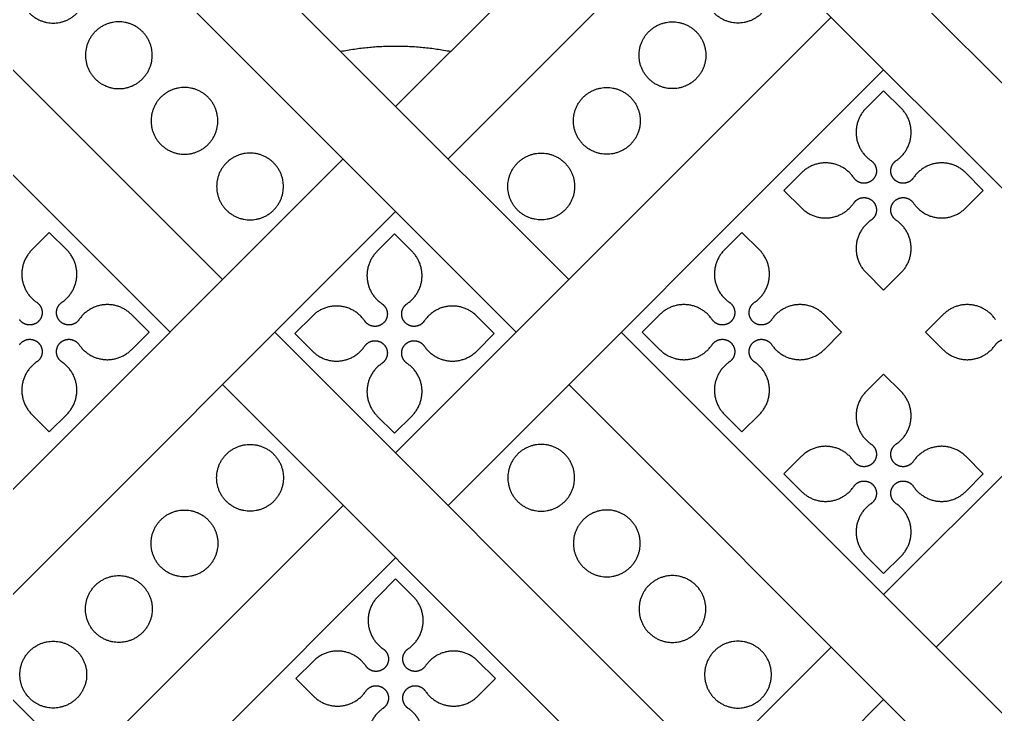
# Model space of a CAD drawing. Header units: millimetres. Extents: x -117 to 119, y -123 to 112.
# Drawn here: x -93.77 to -85.39, y 91.98 to 97.94 of the extents above; entities that cross this region are included whole.
import ezdxf

# ---------------------------------------------------------------- set-up
doc = ezdxf.new("R2010")
doc.units = ezdxf.units.MM
doc.header["$MEASUREMENT"] = 0
doc.layers.add('Layer 03', color=5, linetype='Continuous')

msp = doc.modelspace()

# ---------------------------------------------------------------- linework, layer by layer
at = {"layer": 'Layer 03'}
for p, q in [((-86.9064, 100.8331), (-90.5445, 97.195)), ((-86.3838, 100.4548), (-90.094, 96.7445)), ((-93.2054, 98.955), (-89.5085, 95.258)), ((-95.2691, 98.9466), (-92.031, 95.7085)), ((-86.8906, 98.9466), (-83.6525, 95.7085)), ((-95.7196, 98.4961), (-92.4815, 95.258)), ((-87.341, 98.4961), (-84.1029, 95.258)), ((-86.8057, 97.9608), (-90.5445, 94.222)), ((-86.3552, 97.5103), (-90.094, 93.7715)), ((-86.3552, 97.3301), (-86.5057, 97.1797)), ((-86.2048, 97.1797), (-86.3552, 97.3301)), ((-90.995, 96.7445), (-94.7338, 93.0057)), ((-82.6164, 96.7445), (-86.3552, 93.0057)), ((-87.0606, 96.6247), (-87.2111, 96.4743)), ((-85.4994, 96.4743), (-85.6498, 96.6247)), ((-87.2111, 96.4743), (-87.0606, 96.3238)), ((-85.6498, 96.3238), (-85.4994, 96.4743)), ((-90.5445, 96.2941), (-94.2833, 92.5553)), ((-82.166, 96.2941), (-85.9048, 92.5553)), ((-93.5175, 96.1139), (-93.668, 95.9634)), ((-93.3671, 95.9634), (-93.5175, 96.1139)), ((-87.5715, 96.1139), (-87.722, 95.9634)), ((-87.421, 95.9634), (-87.5715, 96.1139)), ((-90.5541, 96.1017), (-90.7046, 95.9513)), ((-90.4036, 95.9513), (-90.5541, 96.1017)), ((-86.5057, 95.7689), (-86.3552, 95.6184)), ((-86.3552, 95.6184), (-86.2048, 95.7689)), ((-92.6617, 95.258), (-92.8121, 95.4085)), ((-91.2595, 95.3964), (-91.41, 95.2459)), ((-89.6983, 95.2459), (-89.8487, 95.3964)), ((-88.2769, 95.4085), (-88.4273, 95.258)), ((-86.7156, 95.258), (-86.8661, 95.4085)), ((-85.8444, 95.4085), (-85.9949, 95.258)), ((-92.8121, 95.1075), (-92.6617, 95.258)), ((-91.5806, 95.258), (-87.8418, 91.5192)), ((-91.41, 95.2459), (-91.2595, 95.0954)), ((-89.8487, 95.0954), (-89.6983, 95.2459)), ((-88.4273, 95.258), (-88.2769, 95.1075)), ((-86.8661, 95.1075), (-86.7156, 95.258)), ((-85.9949, 95.258), (-85.8444, 95.1075)), ((-86.3552, 94.8977), (-86.5057, 94.7472)), ((-86.2048, 94.7472), (-86.3552, 94.8977)), ((-92.031, 94.8076), (-88.2922, 91.0687)), ((-89.058, 94.8076), (-85.3192, 91.0687)), ((-93.668, 94.5526), (-93.5175, 94.4021)), ((-93.5175, 94.4021), (-93.3671, 94.5526)), ((-90.7046, 94.5405), (-90.5541, 94.39)), ((-90.5541, 94.39), (-90.4036, 94.5405)), ((-87.722, 94.5526), (-87.5715, 94.4021)), ((-87.5715, 94.4021), (-87.421, 94.5526)), ((-87.0606, 94.1923), (-87.2111, 94.0418)), ((-85.4994, 94.0418), (-85.6498, 94.1923)), ((-87.2111, 94.0418), (-87.0606, 93.8913)), ((-85.6498, 93.8913), (-85.4994, 94.0418)), ((-90.995, 93.7715), (-94.7338, 90.0327)), ((-90.5445, 93.321), (-94.2833, 89.5822)), ((-86.5057, 93.3364), (-86.3552, 93.1859)), ((-86.3552, 93.1859), (-86.2048, 93.3364)), ((-90.5445, 93.1409), (-90.695, 92.9904)), ((-90.394, 92.9904), (-90.5445, 93.1409)), ((-86.8057, 92.5553), (-90.5445, 88.8165)), ((-91.2499, 92.4355), (-91.4004, 92.285)), ((-89.6886, 92.285), (-89.8391, 92.4355)), ((-91.4004, 92.285), (-91.2499, 92.1345)), ((-89.8391, 92.1345), (-89.6886, 92.285)), ((-86.3552, 92.1048), (-90.094, 88.366))]:
    msp.add_line(p, q, dxfattribs=at)
for points in [[(-92.6478, 99.2983), (-89.058, 95.7085)], [(-96.9861, 95.258), (-93.2473, 91.5192)], [(-88.6075, 95.258), (-84.8687, 91.5192)]]:
    msp.add_lwpolyline(points, dxfattribs=at)
for points, weights, knots in [([(-93.7704, 98.1973), (-93.7704, 98.4839), (-93.4838, 98.4839), (-93.1971, 98.4839), (-93.1971, 98.1973), (-93.1971, 97.9106), (-93.4838, 97.9106), (-93.7704, 97.9106), (-93.7704, 98.1973)], [1, 0.707106781187, 1, 0.707106781187, 1, 0.707106781187, 1, 0.707106781187, 1], [0, 0, 0, 1.413717, 1.413717, 2.827433, 2.827433, 4.24115, 4.24115, 5.654867, 5.654867, 5.654867]), ([(-87.3186, 98.1973), (-87.3186, 98.4839), (-87.6053, 98.4839), (-87.8919, 98.4839), (-87.8919, 98.1973), (-87.8919, 97.9106), (-87.6053, 97.9106), (-87.3186, 97.9106), (-87.3186, 98.1973)], [1, 0.707106781187, 1, 0.707106781187, 1, 0.707106781187, 1, 0.707106781187, 1], [0, 0, 0, 1.413717, 1.413717, 2.827433, 2.827433, 4.24115, 4.24115, 5.654867, 5.654867, 5.654867]), ([(-93.2074, 97.6342), (-93.2074, 97.9209), (-92.9207, 97.9209), (-92.634, 97.9209), (-92.634, 97.6342), (-92.634, 97.3475), (-92.9207, 97.3475), (-93.2074, 97.3475), (-93.2074, 97.6342)], [1, 0.707106781187, 1, 0.707106781187, 1, 0.707106781187, 1, 0.707106781187, 1], [0, 0, 0, 1.413717, 1.413717, 2.827433, 2.827433, 4.24115, 4.24115, 5.654867, 5.654867, 5.654867]), ([(-87.8817, 97.6342), (-87.8817, 97.9209), (-88.1683, 97.9209), (-88.455, 97.9209), (-88.455, 97.6342), (-88.455, 97.3475), (-88.1683, 97.3475), (-87.8817, 97.3475), (-87.8817, 97.6342)], [1, 0.707106781187, 1, 0.707106781187, 1, 0.707106781187, 1, 0.707106781187, 1], [0, 0, 0, 1.413717, 1.413717, 2.827433, 2.827433, 4.24115, 4.24115, 5.654867, 5.654867, 5.654867]), ([(-92.6443, 97.0711), (-92.6443, 97.3578), (-92.3576, 97.3578), (-92.0709, 97.3578), (-92.0709, 97.0711), (-92.0709, 96.7845), (-92.3576, 96.7845), (-92.6443, 96.7845), (-92.6443, 97.0711)], [1, 0.707106781187, 1, 0.707106781187, 1, 0.707106781187, 1, 0.707106781187, 1], [0, 0, 0, 1.413717, 1.413717, 2.827433, 2.827433, 4.24115, 4.24115, 5.654867, 5.654867, 5.654867]), ([(-88.4447, 97.0711), (-88.4447, 97.3578), (-88.7314, 97.3578), (-89.0181, 97.3578), (-89.0181, 97.0711), (-89.0181, 96.7845), (-88.7314, 96.7845), (-88.4447, 96.7845), (-88.4447, 97.0711)], [1, 0.707106781187, 1, 0.707106781187, 1, 0.707106781187, 1, 0.707106781187, 1], [0, 0, 0, 1.413717, 1.413717, 2.827433, 2.827433, 4.24115, 4.24115, 5.654867, 5.654867, 5.654867]), ([(-86.5057, 97.1797), (-86.6032, 97.0822), (-86.5902, 96.9449), (-86.5773, 96.8077), (-86.4633, 96.7302)], [1, 0.904863889332, 1, 0.904863889332, 1], [31.693684, 31.693684, 31.693684, 32.50269, 32.50269, 33.311695, 33.311695, 33.311695]), ([(-86.2472, 96.7302), (-86.1332, 96.8077), (-86.1202, 96.9449), (-86.1073, 97.0822), (-86.2048, 97.1797)], [1, 0.904863889332, 1, 0.904863889332, 1], [28.739447, 28.739447, 28.739447, 29.548452, 29.548452, 30.357457, 30.357457, 30.357457]), ([(-92.0812, 96.508), (-92.0812, 96.7947), (-91.7945, 96.7947), (-91.5079, 96.7947), (-91.5079, 96.508), (-91.5079, 96.2214), (-91.7945, 96.2214), (-92.0812, 96.2214), (-92.0812, 96.508)], [1, 0.707106781187, 1, 0.707106781187, 1, 0.707106781187, 1, 0.707106781187, 1], [0, 0, 0, 1.413717, 1.413717, 2.827433, 2.827433, 4.24115, 4.24115, 5.654867, 5.654867, 5.654867]), ([(-89.0078, 96.508), (-89.0078, 96.7947), (-89.2945, 96.7947), (-89.5812, 96.7947), (-89.5812, 96.508), (-89.5812, 96.2214), (-89.2945, 96.2214), (-89.0078, 96.2214), (-89.0078, 96.508)], [1, 0.707106781187, 1, 0.707106781187, 1, 0.707106781187, 1, 0.707106781187, 1], [0, 0, 0, 1.413717, 1.413717, 2.827433, 2.827433, 4.24115, 4.24115, 5.654867, 5.654867, 5.654867]), ([(-86.6111, 96.5823), (-86.6886, 96.6963), (-86.8259, 96.7093), (-86.9631, 96.7222), (-87.0606, 96.6247)], [1, 0.904854530768, 1, 0.904854530768, 1], [34.487142, 34.487142, 34.487142, 35.296228, 35.296228, 36.105314, 36.105314, 36.105314]), ([(-86.4633, 96.7302), (-86.4219, 96.702), (-86.4172, 96.6522), (-86.4125, 96.6023), (-86.4479, 96.5669), (-86.4833, 96.5315), (-86.5331, 96.5362), (-86.583, 96.5409), (-86.6111, 96.5823)], [1, 0.904841645654, 1, 0.904841645654, 1, 0.904841645654, 1, 0.904841645654, 1], [33.311695, 33.311695, 33.311695, 33.605557, 33.605557, 33.899418, 33.899418, 34.19328, 34.19328, 34.487142, 34.487142, 34.487142]), ([(-86.0993, 96.5823), (-86.1275, 96.5409), (-86.1773, 96.5362), (-86.2272, 96.5315), (-86.2626, 96.5669), (-86.298, 96.6023), (-86.2933, 96.6522), (-86.2886, 96.702), (-86.2472, 96.7302)], [1, 0.904841645653, 1, 0.904841645653, 1, 0.904841645653, 1, 0.904841645653, 1], [27.564, 27.564, 27.564, 27.857861, 27.857861, 28.151723, 28.151723, 28.445585, 28.445585, 28.739447, 28.739447, 28.739447]), ([(-85.6498, 96.6247), (-85.7473, 96.7222), (-85.8846, 96.7093), (-86.0218, 96.6963), (-86.0993, 96.5823)], [1, 0.904854530768, 1, 0.904854530768, 1], [25.945827, 25.945827, 25.945827, 26.754913, 26.754913, 27.564, 27.564, 27.564]), ([(-87.0606, 96.3238), (-86.9631, 96.2263), (-86.8259, 96.2393), (-86.6886, 96.2522), (-86.6111, 96.3662)], [1, 0.904854530768, 1, 0.904854530768, 1], [37.441541, 37.441541, 37.441541, 38.250627, 38.250627, 39.059714, 39.059714, 39.059714]), ([(-86.6111, 96.3662), (-86.583, 96.4076), (-86.5331, 96.4123), (-86.4833, 96.417), (-86.4479, 96.3816), (-86.4125, 96.3462), (-86.4172, 96.2964), (-86.4219, 96.2465), (-86.4633, 96.2184)], [1, 0.904841645653, 1, 0.904841645653, 1, 0.904841645653, 1, 0.904841645653, 1], [39.059714, 39.059714, 39.059714, 39.353575, 39.353575, 39.647437, 39.647437, 39.941299, 39.941299, 40.235161, 40.235161, 40.235161]), ([(-86.2472, 96.2184), (-86.2886, 96.2465), (-86.2933, 96.2964), (-86.298, 96.3462), (-86.2626, 96.3816), (-86.2272, 96.417), (-86.1773, 96.4123), (-86.1275, 96.4076), (-86.0993, 96.3662)], [1, 0.904841645653, 1, 0.904841645653, 1, 0.904841645653, 1, 0.904841645653, 1], [21.815981, 21.815981, 21.815981, 22.109843, 22.109843, 22.403704, 22.403704, 22.697566, 22.697566, 22.991428, 22.991428, 22.991428]), ([(-86.0993, 96.3662), (-86.0218, 96.2522), (-85.8846, 96.2393), (-85.7473, 96.2263), (-85.6498, 96.3238)], [1, 0.904854530768, 1, 0.904854530768, 1], [22.991428, 22.991428, 22.991428, 23.800514, 23.800514, 24.6096, 24.6096, 24.6096]), ([(-86.4633, 96.2184), (-86.5773, 96.1408), (-86.5902, 96.0036), (-86.6032, 95.8663), (-86.5057, 95.7689)], [1, 0.904863889332, 1, 0.904863889332, 1], [40.235161, 40.235161, 40.235161, 41.044166, 41.044166, 41.853171, 41.853171, 41.853171]), ([(-86.2048, 95.7689), (-86.1073, 95.8663), (-86.1202, 96.0036), (-86.1332, 96.1408), (-86.2472, 96.2184)], [1, 0.904863889332, 1, 0.904863889332, 1], [20.19797, 20.19797, 20.19797, 21.006976, 21.006976, 21.815981, 21.815981, 21.815981]), ([(-93.668, 95.9634), (-93.7655, 95.8659), (-93.7525, 95.7287), (-93.7396, 95.5915), (-93.6256, 95.5139)], [1, 0.904863889332, 1, 0.904863889332, 1], [54.685112, 54.685112, 54.685112, 55.494117, 55.494117, 56.303123, 56.303123, 56.303123]), ([(-93.4095, 95.5139), (-93.2955, 95.5915), (-93.2825, 95.7287), (-93.2696, 95.8659), (-93.3671, 95.9634)], [0.999999954636, 0.904863912014, 1, 0.904863889332, 1], [51.730874, 51.730874, 51.730874, 52.53988, 52.53988, 53.348885, 53.348885, 53.348885]), ([(-90.7046, 95.9513), (-90.8021, 95.8538), (-90.7891, 95.7165), (-90.7762, 95.5793), (-90.6622, 95.5018)], [1, 0.904863889332, 1, 0.904863889332, 1], [31.693684, 31.693684, 31.693684, 32.50269, 32.50269, 33.311695, 33.311695, 33.311695]), ([(-90.4461, 95.5018), (-90.3321, 95.5793), (-90.3191, 95.7165), (-90.3062, 95.8538), (-90.4036, 95.9513)], [1, 0.904863889332, 1, 0.904863889332, 1], [28.739447, 28.739447, 28.739447, 29.548452, 29.548452, 30.357457, 30.357457, 30.357457]), ([(-87.722, 95.9634), (-87.8194, 95.8659), (-87.8065, 95.7287), (-87.7935, 95.5915), (-87.6795, 95.5139)], [1, 0.904863889332, 1, 0.904863889332, 1], [31.693684, 31.693684, 31.693684, 32.50269, 32.50269, 33.311695, 33.311695, 33.311695]), ([(-87.4634, 95.5139), (-87.3494, 95.5915), (-87.3365, 95.7287), (-87.3235, 95.8659), (-87.421, 95.9634)], [1, 0.904863889332, 1, 0.904863889332, 1], [28.739447, 28.739447, 28.739447, 29.548452, 29.548452, 30.357457, 30.357457, 30.357457]), ([(-93.6256, 95.5139), (-93.5842, 95.4858), (-93.5795, 95.4359), (-93.5748, 95.3861), (-93.6102, 95.3507), (-93.6456, 95.3153), (-93.6954, 95.32), (-93.7453, 95.3247), (-93.7734, 95.3661)], [1, 0.904841645654, 1, 0.904841645654, 1, 0.904841645654, 1, 0.904841645654, 1], [56.303123, 56.303123, 56.303123, 56.596985, 56.596985, 56.890846, 56.890846, 57.184708, 57.184708, 57.47857, 57.47857, 57.47857]), ([(-93.2616, 95.3661), (-93.2898, 95.3247), (-93.3397, 95.32), (-93.3895, 95.3153), (-93.4249, 95.3507), (-93.4603, 95.3861), (-93.4556, 95.4359), (-93.4509, 95.4858), (-93.4095, 95.5139)], [1, 0.904841645653, 1, 0.904841645653, 1, 0.904841645653, 1, 0.904841668341, 0.999999954625], [50.555428, 50.555428, 50.555428, 50.849289, 50.849289, 51.143151, 51.143151, 51.437013, 51.437013, 51.730874, 51.730874, 51.730874]), ([(-92.8121, 95.4085), (-92.9096, 95.506), (-93.0469, 95.493), (-93.1841, 95.4801), (-93.2616, 95.3661)], [0.999999954631, 0.904854553452, 1, 0.904854530768, 1], [48.937255, 48.937255, 48.937255, 49.746341, 49.746341, 50.555428, 50.555428, 50.555428]), ([(-90.81, 95.3539), (-90.8875, 95.4679), (-91.0248, 95.4809), (-91.162, 95.4938), (-91.2595, 95.3964)], [1, 0.904854530768, 1, 0.904854530768, 1], [34.487142, 34.487142, 34.487142, 35.296228, 35.296228, 36.105314, 36.105314, 36.105314]), ([(-90.6622, 95.5018), (-90.6208, 95.4736), (-90.6161, 95.4238), (-90.6114, 95.3739), (-90.6468, 95.3385), (-90.6822, 95.3031), (-90.732, 95.3078), (-90.7819, 95.3125), (-90.81, 95.3539)], [1, 0.904841645653, 1, 0.904841645653, 1, 0.904841645653, 1, 0.904841645653, 1], [33.311695, 33.311695, 33.311695, 33.605557, 33.605557, 33.899418, 33.899418, 34.19328, 34.19328, 34.487142, 34.487142, 34.487142]), ([(-90.2982, 95.3539), (-90.3264, 95.3125), (-90.3762, 95.3078), (-90.4261, 95.3031), (-90.4615, 95.3385), (-90.4969, 95.3739), (-90.4922, 95.4238), (-90.4875, 95.4736), (-90.4461, 95.5018)], [1, 0.904841645653, 1, 0.904841645653, 1, 0.904841645653, 1, 0.904841645653, 1], [27.564, 27.564, 27.564, 27.857861, 27.857861, 28.151723, 28.151723, 28.445585, 28.445585, 28.739447, 28.739447, 28.739447]), ([(-89.8487, 95.3964), (-89.9462, 95.4938), (-90.0835, 95.4809), (-90.2207, 95.4679), (-90.2982, 95.3539)], [1, 0.904854530768, 1, 0.904854530768, 1], [25.945827, 25.945827, 25.945827, 26.754913, 26.754913, 27.564, 27.564, 27.564]), ([(-87.8274, 95.3661), (-87.9049, 95.4801), (-88.0421, 95.493), (-88.1794, 95.506), (-88.2769, 95.4085)], [1, 0.904854530768, 1, 0.904854530768, 1], [34.487142, 34.487142, 34.487142, 35.296228, 35.296228, 36.105314, 36.105314, 36.105314]), ([(-87.6795, 95.5139), (-87.6381, 95.4858), (-87.6334, 95.4359), (-87.6287, 95.3861), (-87.6641, 95.3507), (-87.6995, 95.3153), (-87.7494, 95.32), (-87.7992, 95.3247), (-87.8274, 95.3661)], [1, 0.904841645654, 1, 0.904841645654, 1, 0.904841645654, 1, 0.904841645654, 1], [33.311695, 33.311695, 33.311695, 33.605557, 33.605557, 33.899418, 33.899418, 34.19328, 34.19328, 34.487142, 34.487142, 34.487142]), ([(-87.3156, 95.3661), (-87.3437, 95.3247), (-87.3936, 95.32), (-87.4434, 95.3153), (-87.4788, 95.3507), (-87.5143, 95.3861), (-87.5095, 95.4359), (-87.5048, 95.4858), (-87.4634, 95.5139)], [1, 0.904841645653, 1, 0.904841645653, 1, 0.904841645653, 1, 0.904841645653, 1], [27.564, 27.564, 27.564, 27.857861, 27.857861, 28.151723, 28.151723, 28.445585, 28.445585, 28.739447, 28.739447, 28.739447]), ([(-86.8661, 95.4085), (-86.9636, 95.506), (-87.1008, 95.493), (-87.2381, 95.4801), (-87.3156, 95.3661)], [1, 0.904854530768, 1, 0.904854530768, 1], [25.945827, 25.945827, 25.945827, 26.754913, 26.754913, 27.564, 27.564, 27.564]), ([(-85.3949, 95.3661), (-85.4724, 95.4801), (-85.6097, 95.493), (-85.7469, 95.506), (-85.8444, 95.4085)], [1, 0.904854530768, 1, 0.904854530768, 1], [34.487142, 34.487142, 34.487142, 35.296228, 35.296228, 36.105314, 36.105314, 36.105314]), ([(-93.7734, 95.15), (-93.7453, 95.1914), (-93.6954, 95.1961), (-93.6456, 95.2008), (-93.6102, 95.1654), (-93.5748, 95.13), (-93.5795, 95.0801), (-93.5842, 95.0303), (-93.6256, 95.0021)], [0.999999954625, 0.904841668341, 1, 0.904841645653, 1, 0.904841645653, 1, 0.904841645653, 1], [62.051142, 62.051142, 62.051142, 62.345003, 62.345003, 62.638865, 62.638865, 62.932727, 62.932727, 63.226588, 63.226588, 63.226588]), ([(-93.4095, 95.0021), (-93.4509, 95.0303), (-93.4556, 95.0801), (-93.4603, 95.13), (-93.4249, 95.1654), (-93.3895, 95.2008), (-93.3397, 95.1961), (-93.2898, 95.1914), (-93.2616, 95.15)], [1, 0.904841645653, 1, 0.904841645653, 1, 0.904841645653, 1, 0.904841645653, 1], [44.807409, 44.807409, 44.807409, 45.101271, 45.101271, 45.395132, 45.395132, 45.688994, 45.688994, 45.982856, 45.982856, 45.982856]), ([(-90.81, 95.1378), (-90.7819, 95.1792), (-90.732, 95.1839), (-90.6822, 95.1886), (-90.6468, 95.1532), (-90.6114, 95.1178), (-90.6161, 95.068), (-90.6208, 95.0181), (-90.6622, 94.99)], [1, 0.904841645654, 1, 0.904841645654, 1, 0.904841645654, 1, 0.904841645654, 1], [39.059714, 39.059714, 39.059714, 39.353575, 39.353575, 39.647437, 39.647437, 39.941299, 39.941299, 40.235161, 40.235161, 40.235161]), ([(-90.4461, 94.99), (-90.4875, 95.0181), (-90.4922, 95.068), (-90.4969, 95.1178), (-90.4615, 95.1532), (-90.4261, 95.1886), (-90.3762, 95.1839), (-90.3264, 95.1792), (-90.2982, 95.1378)], [1, 0.904841645653, 1, 0.904841645653, 1, 0.904841645653, 1, 0.904841645653, 1], [21.815981, 21.815981, 21.815981, 22.109843, 22.109843, 22.403704, 22.403704, 22.697566, 22.697566, 22.991428, 22.991428, 22.991428]), ([(-87.8274, 95.15), (-87.7992, 95.1914), (-87.7494, 95.1961), (-87.6995, 95.2008), (-87.6641, 95.1654), (-87.6287, 95.13), (-87.6334, 95.0801), (-87.6381, 95.0303), (-87.6795, 95.0021)], [1, 0.904841645654, 1, 0.904841645654, 1, 0.904841645654, 1, 0.904841645654, 1], [39.059714, 39.059714, 39.059714, 39.353575, 39.353575, 39.647437, 39.647437, 39.941299, 39.941299, 40.235161, 40.235161, 40.235161]), ([(-87.4634, 95.0021), (-87.5048, 95.0303), (-87.5095, 95.0801), (-87.5143, 95.13), (-87.4788, 95.1654), (-87.4434, 95.2008), (-87.3936, 95.1961), (-87.3437, 95.1914), (-87.3156, 95.15)], [1, 0.904841645653, 1, 0.904841645653, 1, 0.904841645653, 1, 0.904841645653, 1], [21.815981, 21.815981, 21.815981, 22.109843, 22.109843, 22.403704, 22.403704, 22.697566, 22.697566, 22.991428, 22.991428, 22.991428]), ([(-85.3949, 95.15), (-85.3667, 95.1914), (-85.3169, 95.1961), (-85.267, 95.2008), (-85.2316, 95.1654), (-85.1962, 95.13), (-85.2009, 95.0801), (-85.2056, 95.0303), (-85.2471, 95.0021)], [1, 0.904841645653, 1, 0.904841645653, 1, 0.904841645653, 1, 0.904841645653, 1], [39.059714, 39.059714, 39.059714, 39.353575, 39.353575, 39.647437, 39.647437, 39.941299, 39.941299, 40.235161, 40.235161, 40.235161]), ([(-93.2616, 95.15), (-93.1841, 95.036), (-93.0469, 95.023), (-92.9096, 95.0101), (-92.8121, 95.1075)], [1, 0.904854530768, 1, 0.904854530768, 1], [45.982856, 45.982856, 45.982856, 46.791942, 46.791942, 47.601028, 47.601028, 47.601028]), ([(-91.2595, 95.0954), (-91.162, 94.9979), (-91.0248, 95.0109), (-90.8875, 95.0238), (-90.81, 95.1378)], [1, 0.904854530768, 1, 0.904854530768, 1], [37.441541, 37.441541, 37.441541, 38.250627, 38.250627, 39.059714, 39.059714, 39.059714]), ([(-90.2982, 95.1378), (-90.2207, 95.0238), (-90.0835, 95.0109), (-89.9462, 94.9979), (-89.8487, 95.0954)], [1, 0.904854530768, 1, 0.904854530768, 1], [22.991428, 22.991428, 22.991428, 23.800514, 23.800514, 24.6096, 24.6096, 24.6096]), ([(-88.2769, 95.1075), (-88.1794, 95.0101), (-88.0421, 95.023), (-87.9049, 95.036), (-87.8274, 95.15)], [1, 0.904854530768, 1, 0.904854530768, 1], [37.441541, 37.441541, 37.441541, 38.250627, 38.250627, 39.059714, 39.059714, 39.059714]), ([(-87.3156, 95.15), (-87.2381, 95.036), (-87.1008, 95.023), (-86.9636, 95.0101), (-86.8661, 95.1075)], [1, 0.904854530768, 1, 0.904854530768, 1], [22.991428, 22.991428, 22.991428, 23.800514, 23.800514, 24.6096, 24.6096, 24.6096]), ([(-85.8444, 95.1075), (-85.7469, 95.0101), (-85.6097, 95.023), (-85.4724, 95.036), (-85.3949, 95.15)], [1, 0.904854530768, 1, 0.904854530768, 1], [37.441541, 37.441541, 37.441541, 38.250627, 38.250627, 39.059714, 39.059714, 39.059714]), ([(-93.6256, 95.0021), (-93.7396, 94.9246), (-93.7525, 94.7873), (-93.7655, 94.6501), (-93.668, 94.5526)], [1, 0.904863889332, 1, 0.904863889332, 1], [40.235161, 40.235161, 40.235161, 41.044166, 41.044166, 41.853171, 41.853171, 41.853171]), ([(-93.3671, 94.5526), (-93.2696, 94.6501), (-93.2825, 94.7873), (-93.2955, 94.9246), (-93.4095, 95.0021)], [1, 0.904863889332, 1, 0.904863889332, 1], [43.189398, 43.189398, 43.189398, 43.998403, 43.998403, 44.807409, 44.807409, 44.807409]), ([(-90.6622, 94.99), (-90.7762, 94.9124), (-90.7891, 94.7752), (-90.8021, 94.638), (-90.7046, 94.5405)], [1, 0.904863889332, 1, 0.904863889332, 1], [40.235161, 40.235161, 40.235161, 41.044166, 41.044166, 41.853171, 41.853171, 41.853171]), ([(-90.4036, 94.5405), (-90.3062, 94.638), (-90.3191, 94.7752), (-90.3321, 94.9124), (-90.4461, 94.99)], [1, 0.904863889332, 1, 0.904863889332, 1], [20.19797, 20.19797, 20.19797, 21.006976, 21.006976, 21.815981, 21.815981, 21.815981]), ([(-87.6795, 95.0021), (-87.7935, 94.9246), (-87.8065, 94.7873), (-87.8194, 94.6501), (-87.722, 94.5526)], [1, 0.904863889332, 1, 0.904863889332, 1], [40.235161, 40.235161, 40.235161, 41.044166, 41.044166, 41.853171, 41.853171, 41.853171]), ([(-87.421, 94.5526), (-87.3235, 94.6501), (-87.3365, 94.7873), (-87.3494, 94.9246), (-87.4634, 95.0021)], [1, 0.904863889332, 1, 0.904863889332, 1], [20.19797, 20.19797, 20.19797, 21.006976, 21.006976, 21.815981, 21.815981, 21.815981]), ([(-86.5057, 94.7472), (-86.6032, 94.6497), (-86.5902, 94.5125), (-86.5773, 94.3752), (-86.4633, 94.2977)], [1, 0.904863889332, 1, 0.904863889332, 1], [31.693684, 31.693684, 31.693684, 32.50269, 32.50269, 33.311695, 33.311695, 33.311695]), ([(-86.2472, 94.2977), (-86.1332, 94.3752), (-86.1202, 94.5125), (-86.1073, 94.6497), (-86.2048, 94.7472)], [1, 0.904863889332, 1, 0.904863889332, 1], [28.739447, 28.739447, 28.739447, 29.548452, 29.548452, 30.357457, 30.357457, 30.357457]), ([(-91.5079, 94.008), (-91.5079, 94.2947), (-91.7945, 94.2947), (-92.0812, 94.2947), (-92.0812, 94.008), (-92.0812, 93.7213), (-91.7945, 93.7213), (-91.5079, 93.7213), (-91.5079, 94.008)], [1, 0.707106781187, 1, 0.707106781187, 1, 0.707106781187, 1, 0.707106781187, 1], [0, 0, 0, 1.413717, 1.413717, 2.827433, 2.827433, 4.24115, 4.24115, 5.654867, 5.654867, 5.654867]), ([(-89.5812, 94.008), (-89.5812, 94.2947), (-89.2945, 94.2947), (-89.0078, 94.2947), (-89.0078, 94.008), (-89.0078, 93.7213), (-89.2945, 93.7213), (-89.5812, 93.7213), (-89.5812, 94.008)], [1, 0.707106781187, 1, 0.707106781187, 1, 0.707106781187, 1, 0.707106781187, 1], [0, 0, 0, 1.413717, 1.413717, 2.827433, 2.827433, 4.24115, 4.24115, 5.654867, 5.654867, 5.654867]), ([(-86.6111, 94.1498), (-86.6886, 94.2638), (-86.8259, 94.2768), (-86.9631, 94.2897), (-87.0606, 94.1923)], [1, 0.904854530768, 1, 0.904854530768, 1], [34.487142, 34.487142, 34.487142, 35.296228, 35.296228, 36.105314, 36.105314, 36.105314]), ([(-86.4633, 94.2977), (-86.4219, 94.2695), (-86.4172, 94.2197), (-86.4125, 94.1698), (-86.4479, 94.1344), (-86.4833, 94.099), (-86.5331, 94.1037), (-86.583, 94.1084), (-86.6111, 94.1498)], [1, 0.904841645653, 1, 0.904841645653, 1, 0.904841645653, 1, 0.904841645653, 1], [33.311695, 33.311695, 33.311695, 33.605557, 33.605557, 33.899418, 33.899418, 34.19328, 34.19328, 34.487142, 34.487142, 34.487142]), ([(-86.0993, 94.1498), (-86.1275, 94.1084), (-86.1773, 94.1037), (-86.2272, 94.099), (-86.2626, 94.1344), (-86.298, 94.1698), (-86.2933, 94.2197), (-86.2886, 94.2695), (-86.2472, 94.2977)], [1, 0.904841645653, 1, 0.904841645653, 1, 0.904841645653, 1, 0.904841645653, 1], [27.564, 27.564, 27.564, 27.857861, 27.857861, 28.151723, 28.151723, 28.445585, 28.445585, 28.739447, 28.739447, 28.739447]), ([(-85.6498, 94.1923), (-85.7473, 94.2897), (-85.8846, 94.2768), (-86.0218, 94.2638), (-86.0993, 94.1498)], [1, 0.904854530768, 1, 0.904854530768, 1], [25.945827, 25.945827, 25.945827, 26.754913, 26.754913, 27.564, 27.564, 27.564]), ([(-87.0606, 93.8913), (-86.9631, 93.7938), (-86.8259, 93.8068), (-86.6886, 93.8197), (-86.6111, 93.9337)], [1, 0.904854530768, 1, 0.904854530768, 1], [37.441541, 37.441541, 37.441541, 38.250627, 38.250627, 39.059714, 39.059714, 39.059714]), ([(-86.6111, 93.9337), (-86.583, 93.9751), (-86.5331, 93.9798), (-86.4833, 93.9845), (-86.4479, 93.9491), (-86.4125, 93.9137), (-86.4172, 93.8639), (-86.4219, 93.814), (-86.4633, 93.7859)], [1, 0.904841645654, 1, 0.904841645654, 1, 0.904841645654, 1, 0.904841645654, 1], [39.059714, 39.059714, 39.059714, 39.353575, 39.353575, 39.647437, 39.647437, 39.941299, 39.941299, 40.235161, 40.235161, 40.235161]), ([(-86.2472, 93.7859), (-86.2886, 93.814), (-86.2933, 93.8639), (-86.298, 93.9137), (-86.2626, 93.9491), (-86.2272, 93.9845), (-86.1773, 93.9798), (-86.1275, 93.9751), (-86.0993, 93.9337)], [1, 0.904841645653, 1, 0.904841645653, 1, 0.904841645653, 1, 0.904841645653, 1], [21.815981, 21.815981, 21.815981, 22.109843, 22.109843, 22.403704, 22.403704, 22.697566, 22.697566, 22.991428, 22.991428, 22.991428]), ([(-86.0993, 93.9337), (-86.0218, 93.8197), (-85.8846, 93.8068), (-85.7473, 93.7938), (-85.6498, 93.8913)], [1, 0.904854530768, 1, 0.904854530768, 1], [22.991428, 22.991428, 22.991428, 23.800514, 23.800514, 24.6096, 24.6096, 24.6096]), ([(-86.4633, 93.7859), (-86.5773, 93.7083), (-86.5902, 93.5711), (-86.6032, 93.4339), (-86.5057, 93.3364)], [1, 0.904863889332, 1, 0.904863889332, 1], [40.235161, 40.235161, 40.235161, 41.044166, 41.044166, 41.853171, 41.853171, 41.853171]), ([(-86.2048, 93.3364), (-86.1073, 93.4339), (-86.1202, 93.5711), (-86.1332, 93.7083), (-86.2472, 93.7859)], [1, 0.904863889332, 1, 0.904863889332, 1], [20.19797, 20.19797, 20.19797, 21.006976, 21.006976, 21.815981, 21.815981, 21.815981]), ([(-92.0709, 93.4449), (-92.0709, 93.7316), (-92.3576, 93.7316), (-92.6443, 93.7316), (-92.6443, 93.4449), (-92.6443, 93.1583), (-92.3576, 93.1583), (-92.0709, 93.1583), (-92.0709, 93.4449)], [1, 0.707106781187, 1, 0.707106781187, 1, 0.707106781187, 1, 0.707106781187, 1], [0, 0, 0, 1.413717, 1.413717, 2.827433, 2.827433, 4.24115, 4.24115, 5.654867, 5.654867, 5.654867]), ([(-89.0181, 93.4449), (-89.0181, 93.7316), (-88.7314, 93.7316), (-88.4447, 93.7316), (-88.4447, 93.4449), (-88.4447, 93.1583), (-88.7314, 93.1583), (-89.0181, 93.1583), (-89.0181, 93.4449)], [1, 0.707106781187, 1, 0.707106781187, 1, 0.707106781187, 1, 0.707106781187, 1], [0, 0, 0, 1.413717, 1.413717, 2.827433, 2.827433, 4.24115, 4.24115, 5.654867, 5.654867, 5.654867]), ([(-92.634, 92.8818), (-92.634, 93.1685), (-92.9207, 93.1685), (-93.2074, 93.1685), (-93.2074, 92.8818), (-93.2074, 92.5952), (-92.9207, 92.5952), (-92.634, 92.5952), (-92.634, 92.8818)], [1, 0.707106781187, 1, 0.707106781187, 1, 0.707106781187, 1, 0.707106781187, 1], [0, 0, 0, 1.413717, 1.413717, 2.827433, 2.827433, 4.24115, 4.24115, 5.654867, 5.654867, 5.654867]), ([(-88.455, 92.8818), (-88.455, 93.1685), (-88.1683, 93.1685), (-87.8817, 93.1685), (-87.8817, 92.8818), (-87.8817, 92.5952), (-88.1683, 92.5952), (-88.455, 92.5952), (-88.455, 92.8818)], [1, 0.707106781187, 1, 0.707106781187, 1, 0.707106781187, 1, 0.707106781187, 1], [0, 0, 0, 1.413717, 1.413717, 2.827433, 2.827433, 4.24115, 4.24115, 5.654867, 5.654867, 5.654867]), ([(-90.695, 92.9904), (-90.7925, 92.8929), (-90.7795, 92.7557), (-90.7666, 92.6184), (-90.6526, 92.5409)], [1, 0.904863889332, 1, 0.904863912014, 0.999999954636], [54.685112, 54.685112, 54.685112, 55.494117, 55.494117, 56.303123, 56.303123, 56.303123]), ([(-90.4364, 92.5409), (-90.3225, 92.6184), (-90.3095, 92.7557), (-90.2966, 92.8929), (-90.394, 92.9904)], [0.999999954636, 0.904863912014, 1, 0.904863889332, 1], [51.730874, 51.730874, 51.730874, 52.53988, 52.53988, 53.348885, 53.348885, 53.348885]), ([(-93.1971, 92.3188), (-93.1971, 92.6054), (-93.4838, 92.6054), (-93.7704, 92.6054), (-93.7704, 92.3188), (-93.7704, 92.0321), (-93.4838, 92.0321), (-93.1971, 92.0321), (-93.1971, 92.3188)], [1, 0.707106781187, 1, 0.707106781187, 1, 0.707106781187, 1, 0.707106781187, 1], [0, 0, 0, 1.413717, 1.413717, 2.827433, 2.827433, 4.24115, 4.24115, 5.654867, 5.654867, 5.654867]), ([(-87.8919, 92.3188), (-87.8919, 92.6054), (-87.6053, 92.6054), (-87.3186, 92.6054), (-87.3186, 92.3188), (-87.3186, 92.0321), (-87.6053, 92.0321), (-87.8919, 92.0321), (-87.8919, 92.3188)], [1, 0.707106781187, 1, 0.707106781187, 1, 0.707106781187, 1, 0.707106781187, 1], [0, 0, 0, 1.413717, 1.413717, 2.827433, 2.827433, 4.24115, 4.24115, 5.654867, 5.654867, 5.654867]), ([(-90.8004, 92.393), (-90.8779, 92.507), (-91.0152, 92.52), (-91.1524, 92.5329), (-91.2499, 92.4355)], [1, 0.904854530768, 1, 0.904854530768, 1], [57.47857, 57.47857, 57.47857, 58.287656, 58.287656, 59.096742, 59.096742, 59.096742]), ([(-90.6526, 92.5409), (-90.6112, 92.5128), (-90.6064, 92.4629), (-90.6017, 92.413), (-90.6371, 92.3776), (-90.6725, 92.3422), (-90.7224, 92.3469), (-90.7722, 92.3516), (-90.8004, 92.393)], [0.999999954625, 0.904841668341, 1, 0.904841645654, 1, 0.904841645654, 1, 0.904841645654, 1], [56.303123, 56.303123, 56.303123, 56.596984, 56.596984, 56.890846, 56.890846, 57.184708, 57.184708, 57.47857, 57.47857, 57.47857]), ([(-90.2886, 92.393), (-90.3168, 92.3516), (-90.3666, 92.3469), (-90.4165, 92.3422), (-90.4519, 92.3776), (-90.4873, 92.413), (-90.4826, 92.4629), (-90.4779, 92.5128), (-90.4364, 92.5409)], [0.999999954625, 0.904841668341, 1, 0.904841645653, 1, 0.904841645653, 1, 0.904841668341, 0.999999954625], [50.555428, 50.555428, 50.555428, 50.849289, 50.849289, 51.143151, 51.143151, 51.437013, 51.437013, 51.730874, 51.730874, 51.730874]), ([(-89.8391, 92.4355), (-89.9366, 92.5329), (-90.0738, 92.52), (-90.2111, 92.507), (-90.2886, 92.393)], [1, 0.904854530768, 1, 0.904854553452, 0.999999954631], [48.937255, 48.937255, 48.937255, 49.746341, 49.746341, 50.555428, 50.555428, 50.555428]), ([(-91.2499, 92.1345), (-91.1524, 92.037), (-91.0152, 92.05), (-90.8779, 92.0629), (-90.8004, 92.1769)], [1, 0.904854530768, 1, 0.904854530768, 1], [60.432969, 60.432969, 60.432969, 61.242055, 61.242055, 62.051142, 62.051142, 62.051142]), ([(-90.8004, 92.1769), (-90.7722, 92.2184), (-90.7224, 92.2231), (-90.6725, 92.2278), (-90.6371, 92.1923), (-90.6017, 92.1569), (-90.6064, 92.1071), (-90.6112, 92.0572), (-90.6526, 92.0291)], [1, 0.904841645653, 1, 0.904841645653, 1, 0.904841645653, 1, 0.904841668341, 0.999999954625], [62.051142, 62.051142, 62.051142, 62.345003, 62.345003, 62.638865, 62.638865, 62.932727, 62.932727, 63.226588, 63.226588, 63.226588]), ([(-90.4364, 92.0291), (-90.4779, 92.0572), (-90.4826, 92.1071), (-90.4873, 92.1569), (-90.4519, 92.1923), (-90.4165, 92.2278), (-90.3666, 92.2231), (-90.3168, 92.2184), (-90.2886, 92.1769)], [0.999999954625, 0.904841668341, 1, 0.904841645653, 1, 0.904841645653, 1, 0.904841645653, 1], [44.807409, 44.807409, 44.807409, 45.101271, 45.101271, 45.395132, 45.395132, 45.688994, 45.688994, 45.982856, 45.982856, 45.982856]), ([(-90.2886, 92.1769), (-90.2111, 92.0629), (-90.0738, 92.05), (-89.9366, 92.037), (-89.8391, 92.1345)], [1, 0.904854530768, 1, 0.904854553452, 0.999999954631], [45.982856, 45.982856, 45.982856, 46.791942, 46.791942, 47.601028, 47.601028, 47.601028]), ([(-90.6526, 92.0291), (-90.7666, 91.9516), (-90.7795, 91.8143), (-90.7925, 91.6771), (-90.695, 91.5796)], [0.999999954636, 0.904863912014, 1, 0.904863889332, 1], [40.235161, 40.235161, 40.235161, 41.044166, 41.044166, 41.853171, 41.853171, 41.853171]), ([(-90.394, 91.5796), (-90.2966, 91.6771), (-90.3095, 91.8143), (-90.3225, 91.9516), (-90.4364, 92.0291)], [1, 0.904863889332, 1, 0.904863912014, 0.999999954636], [43.189398, 43.189398, 43.189398, 43.998404, 43.998404, 44.807409, 44.807409, 44.807409])]:
    msp.add_rational_spline(points, weights, degree=2, knots=knots, dxfattribs=at)
msp.add_rational_spline([(-90.0743, 97.6652), (-90.5445, 97.7571), (-91.0147, 97.6652)], [1, 0.9814504407, 1], degree=2, dxfattribs=at)

doc.saveas('drawing.dxf')
